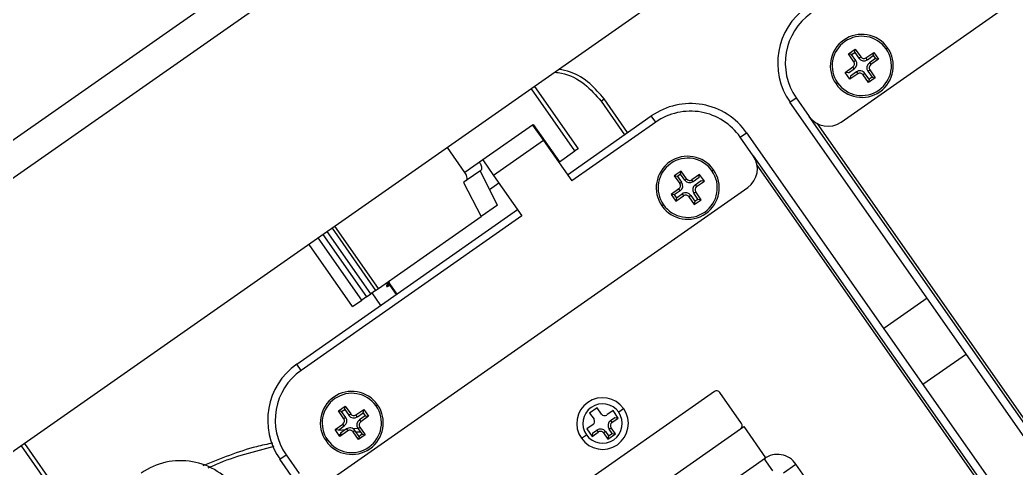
# Model space of a CAD drawing. Header units: millimetres. Extents: x 152904052 to 153933663, y 538271515 to 539240469.
# Drawn here: x 153340612.8 to 153340744, y 538938331.3 to 538938390.4 of the extents above; entities that cross this region are included whole.
import ezdxf

# ---------------------------------------------------------------- set-up
doc = ezdxf.new("R2010")
doc.units = ezdxf.units.MM
doc.layers.add('POWR', color=5, linetype='Continuous')

msp = doc.modelspace()

# ---------------------------------------------------------------- linework, layer by layer
at = {"layer": 'POWR', "color": 7}
for p, q in [((153341393.14, 538938921.54), (153339597.56, 538937664.26)), ((153341366, 538938897.53), (153340520.23, 538938305.31)), ((153340856.82, 538938504.98), (153340545.09, 538938286.71)), ((153340720.97, 538938376.9), (153340775.85, 538938415.33)), ((153340721.95, 538938385.88), (153340722.85, 538938386.51)), ((153340722.37, 538938385.81), (153340721.95, 538938385.88)), ((153340722.66, 538938384.86), (153340721.95, 538938385.88)), ((153340722.37, 538938385.81), (153340722.77, 538938386.09)), ((153340722.91, 538938385.03), (153340722.37, 538938385.81)), ((153340722.77, 538938386.09), (153340722.85, 538938386.51)), ((153340722.77, 538938386.09), (153340723.31, 538938385.31)), ((153340722.85, 538938386.51), (153340723.56, 538938385.49)), ((153340723.31, 538938385.31), (153340723.56, 538938385.49)), ((153340724.26, 538938385.37), (153340725.28, 538938386.08)), ((153340724.44, 538938385.11), (153340725.21, 538938385.66)), ((153340725.21, 538938385.66), (153340725.28, 538938386.08)), ((153340725.21, 538938385.66), (153340725.49, 538938385.26)), ((153340725.28, 538938386.08), (153340725.91, 538938385.18)), ((153340726.91, 538938386.55), (153340727.11, 538938386.69)), ((153340721.52, 538938383.44), (153340722.54, 538938384.16)), ((153340722.72, 538938383.91), (153340722.54, 538938384.16)), ((153340722.91, 538938385.03), (153340722.66, 538938384.86)), ((153340724.44, 538938385.11), (153340724.26, 538938385.37)), ((153340725.49, 538938385.26), (153340724.71, 538938384.72)), ((153340724.71, 538938384.72), (153340724.89, 538938384.47)), ((153340725.91, 538938385.18), (153340724.89, 538938384.47)), ((153340725.49, 538938385.26), (153340725.91, 538938385.18)), ((153340722.15, 538938382.54), (153340721.52, 538938383.44)), ((153340721.94, 538938383.37), (153340721.52, 538938383.44)), ((153340721.94, 538938383.37), (153340722.72, 538938383.91)), ((153340723.17, 538938383.26), (153340722.15, 538938382.54)), ((153340722.22, 538938382.97), (153340722.15, 538938382.54)), ((153340722.99, 538938383.51), (153340722.22, 538938382.97)), ((153340722.99, 538938383.51), (153340723.17, 538938383.26)), ((153340724.12, 538938383.31), (153340723.87, 538938383.14)), ((153340724.58, 538938382.11), (153340723.87, 538938383.14)), ((153340724.66, 538938382.54), (153340724.12, 538938383.31)), ((153340724.52, 538938383.59), (153340724.77, 538938383.77)), ((153340724.52, 538938383.59), (153340725.06, 538938382.82)), ((153340724.77, 538938383.77), (153340725.48, 538938382.74)), ((153340680.6, 538938381.59), (153340686.33, 538938373.4)), ((153340720.52, 538938382.08), (153340720.32, 538938381.93)), ((153340725.48, 538938382.74), (153340724.58, 538938382.11)), ((153340724.66, 538938382.54), (153340724.58, 538938382.11)), ((153340725.06, 538938382.82), (153340724.66, 538938382.54)), ((153340725.06, 538938382.82), (153340725.48, 538938382.74)), ((153340685.92, 538938373.11), (153340680.19, 538938381.3)), ((153340689.36, 538938379.66), (153340689.77, 538938379.95)), ((153340689.36, 538938379.66), (153340692.45, 538938375.24)), ((153340692.86, 538938375.53), (153340689.77, 538938379.95)), ((153340714.25, 538938379.52), (153340715.07, 538938380.09)), ((153340746.95, 538938332.83), (153340714.25, 538938379.52)), ((153340715.07, 538938380.09), (153340716.79, 538938377.64)), ((153340684.93, 538938369.97), (153340695.98, 538938377.71)), ((153340696.56, 538938376.9), (153340695.98, 538938377.71)), ((153340747.77, 538938333.4), (153340716.79, 538938377.64)), ((153340680.34, 538938376.52), (153340673.78, 538938371.94)), ((153340680.44, 538938376.59), (153340680.34, 538938376.52)), ((153340680.34, 538938376.52), (153340681.77, 538938374.48)), ((153340680.44, 538938376.59), (153340683.88, 538938371.68)), ((153340680.61, 538938376.35), (153340680.51, 538938376.28)), ((153340696.56, 538938376.9), (153340685.5, 538938369.15)), ((153340717.79, 538938376.74), (153340748.01, 538938333.57)), ((153340680.67, 538938376.26), (153340680.61, 538938376.14)), ((153340707.7, 538938374.93), (153340708.52, 538938375.5)), ((153340708.52, 538938375.5), (153340741.21, 538938328.81)), ((153340681.77, 538938374.48), (153340675.22, 538938369.89)), ((153340681.77, 538938374.48), (153340685.5, 538938369.15)), ((153340709.42, 538938372.47), (153340707.7, 538938374.93)), ((153340671.42, 538938370.28), (153340669.13, 538938373.56)), ((153340683.88, 538938371.68), (153340685.92, 538938373.11)), ((153340686.33, 538938373.4), (153340685.92, 538938373.11)), ((153340709.42, 538938372.47), (153340740.39, 538938328.24)), ((153340673.78, 538938371.94), (153340671.42, 538938370.28)), ((153340673.78, 538938371.94), (153340675.22, 538938369.89)), ((153340683.88, 538938371.68), (153340683.78, 538938371.61)), ((153340740.15, 538938328.07), (153340709.93, 538938371.23)), ((153340673.52, 538938370.53), (153340671.6, 538938369.19)), ((153340675.73, 538938365.97), (153340673.44, 538938370.47)), ((153340675.22, 538938369.89), (153340678.95, 538938364.56)), ((153340699.91, 538938370.45), (153340699.01, 538938369.82)), ((153340699.01, 538938369.82), (153340699.73, 538938368.8)), ((153340699.44, 538938369.75), (153340699.01, 538938369.82)), ((153340699.83, 538938370.03), (153340699.44, 538938369.75)), ((153340699.44, 538938369.75), (153340699.98, 538938368.97)), ((153340699.83, 538938370.03), (153340699.91, 538938370.45)), ((153340700.38, 538938369.25), (153340699.83, 538938370.03)), ((153340700.63, 538938369.43), (153340699.91, 538938370.45)), ((153340702.35, 538938370.02), (153340701.32, 538938369.31)), ((153340702.27, 538938369.6), (153340702.35, 538938370.02)), ((153340702.98, 538938369.12), (153340702.35, 538938370.02)), ((153340703.97, 538938370.49), (153340704.18, 538938370.63)), ((153340671.6, 538938369.19), (153340671.27, 538938368.95)), ((153340671.27, 538938368.95), (153340673.56, 538938364.45)), ((153340674.67, 538938368.04), (153340675.91, 538938368.91)), ((153340699.98, 538938368.97), (153340699.73, 538938368.8)), ((153340700.38, 538938369.25), (153340700.63, 538938369.43)), ((153340701.5, 538938369.05), (153340701.32, 538938369.31)), ((153340702.27, 538938369.6), (153340701.5, 538938369.05)), ((153340701.78, 538938368.66), (153340702.55, 538938369.2)), ((153340701.78, 538938368.66), (153340701.95, 538938368.4)), ((153340701.95, 538938368.4), (153340702.98, 538938369.12)), ((153340702.55, 538938369.2), (153340702.98, 538938369.12)), ((153340653.8, 538938329.87), (153340708.68, 538938368.3)), ((153340699.6, 538938368.1), (153340698.58, 538938367.38)), ((153340698.58, 538938367.38), (153340699.21, 538938366.48)), ((153340699.01, 538938367.31), (153340698.58, 538938367.38)), ((153340699.78, 538938367.85), (153340699.01, 538938367.31)), ((153340699.01, 538938367.31), (153340699.29, 538938366.91)), ((153340699.21, 538938366.48), (153340700.23, 538938367.2)), ((153340699.29, 538938366.91), (153340700.06, 538938367.45)), ((153340699.78, 538938367.85), (153340699.6, 538938368.1)), ((153340700.06, 538938367.45), (153340700.23, 538938367.2)), ((153340701.18, 538938367.25), (153340700.93, 538938367.08)), ((153340701.18, 538938367.25), (153340701.72, 538938366.48)), ((153340701.58, 538938367.53), (153340701.83, 538938367.71)), ((153340702.12, 538938366.76), (153340701.58, 538938367.53)), ((153340702.55, 538938366.68), (153340701.83, 538938367.71)), ((153340675.73, 538938365.97), (153340673.56, 538938364.45)), ((153340697.58, 538938366.02), (153340697.38, 538938365.87)), ((153340699.29, 538938366.91), (153340699.21, 538938366.48)), ((153340700.93, 538938367.08), (153340701.65, 538938366.05)), ((153340701.65, 538938366.05), (153340702.55, 538938366.68)), ((153340701.72, 538938366.48), (153340701.65, 538938366.05)), ((153340701.72, 538938366.48), (153340702.12, 538938366.76)), ((153340702.12, 538938366.76), (153340702.55, 538938366.68)), ((153340649.29, 538938345.02), (153340678.37, 538938365.38)), ((153340678.95, 538938364.56), (153340649.87, 538938344.2)), ((153340660.06, 538938355), (153340654.32, 538938363.19)), ((153340660.06, 538938355), (153340673.56, 538938364.45)), ((153340652.74, 538938362.08), (153340658.47, 538938353.89)), ((153340652.74, 538938362.08), (153340658.47, 538938353.89)), ((153340659.05, 538938354.29), (153340653.31, 538938362.48)), ((153340653.94, 538938362.92), (153340659.67, 538938354.73)), ((153340653.94, 538938362.92), (153340659.67, 538938354.73)), ((153340656.65, 538938352.61), (153340650.91, 538938360.8)), ((153340657.85, 538938353.45), (153340652.11, 538938361.64)), ((153340661.01, 538938355.67), (153340661.2, 538938355.66)), ((153340661.25, 538938355.84), (153340662.4, 538938354.2)), ((153340661.29, 538938355.26), (153340661.52, 538938355.45)), ((153340661.32, 538938355.88), (153340662.47, 538938354.25)), ((153340658.47, 538938353.89), (153340659.05, 538938354.29)), ((153340659.67, 538938354.73), (153340659.05, 538938354.29)), ((153340660.35, 538938352.76), (153340659.2, 538938354.4)), ((153340659.67, 538938354.73), (153340660.06, 538938355)), ((153340659.67, 538938354.73), (153340659.67, 538938354.73)), ((153340661.29, 538938355.26), (153340661.11, 538938355.18)), ((153340656.65, 538938352.61), (153340657.85, 538938353.45)), ((153340658.47, 538938353.89), (153340657.85, 538938353.45)), ((153340658.47, 538938353.89), (153340658.47, 538938353.89)), ((153340732.32, 538938353.72), (153340726.59, 538938349.7)), ((153340737.48, 538938346.34), (153340731.75, 538938342.33)), ((153340649.87, 538938344.2), (153340649.29, 538938345.02)), ((153340704.31, 538938341.42), (153340680.55, 538938324.79)), ((153340707.87, 538938337.21), (153340705, 538938341.3)), ((153340659.74, 538938339.52), (153340659.94, 538938339.66)), ((153340654.77, 538938338.85), (153340655.68, 538938339.48)), ((153340655.49, 538938337.82), (153340654.77, 538938338.85)), ((153340655.2, 538938338.77), (153340654.77, 538938338.85)), ((153340655.2, 538938338.77), (153340655.6, 538938339.05)), ((153340655.74, 538938338), (153340655.2, 538938338.77)), ((153340655.6, 538938339.05), (153340655.68, 538938339.48)), ((153340655.6, 538938339.05), (153340656.14, 538938338.28)), ((153340655.68, 538938339.48), (153340656.39, 538938338.46)), ((153340656.14, 538938338.28), (153340656.39, 538938338.46)), ((153340657.09, 538938338.33), (153340658.11, 538938339.05)), ((153340657.27, 538938338.08), (153340657.09, 538938338.33)), ((153340657.27, 538938338.08), (153340658.04, 538938338.62)), ((153340658.32, 538938338.22), (153340657.54, 538938337.68)), ((153340658.04, 538938338.62), (153340658.11, 538938339.05)), ((153340658.04, 538938338.62), (153340658.32, 538938338.22)), ((153340658.11, 538938339.05), (153340658.74, 538938338.15)), ((153340658.32, 538938338.22), (153340658.74, 538938338.15)), ((153340688.85, 538938339.27), (153340687.86, 538938338.58)), ((153340687.86, 538938338.58), (153340688.44, 538938337.76)), ((153340689.42, 538938338.45), (153340688.85, 538938339.27)), ((153340690.94, 538938338.9), (153340690.12, 538938338.33)), ((153340691.62, 538938337.92), (153340690.94, 538938338.9)), ((153340692.34, 538938339.15), (153340691.69, 538938338.69)), ((153340654.34, 538938336.41), (153340655.37, 538938337.13)), ((153340655.54, 538938336.88), (153340655.37, 538938337.13)), ((153340655.74, 538938338), (153340655.49, 538938337.82)), ((153340657.54, 538938337.68), (153340657.72, 538938337.43)), ((153340658.74, 538938338.15), (153340657.72, 538938337.43)), ((153340688.31, 538938337.06), (153340687.5, 538938336.49)), ((153340690.63, 538938337.59), (153340691.2, 538938337.99)), ((153340690.63, 538938337.59), (153340690.8, 538938337.34)), ((153340690.8, 538938337.34), (153340691.62, 538938337.92)), ((153340691.2, 538938337.99), (153340691.62, 538938337.92)), ((153340654.98, 538938335.51), (153340654.34, 538938336.41)), ((153340654.77, 538938336.34), (153340654.34, 538938336.41)), ((153340654.77, 538938336.34), (153340655.54, 538938336.88)), ((153340654.79, 538938335.77), (153340655.16, 538938335.84)), ((153340655.67, 538938336.37), (153340654.91, 538938336.29)), ((153340656, 538938336.23), (153340654.98, 538938335.51)), ((153340655.05, 538938335.94), (153340654.98, 538938335.51)), ((153340655.82, 538938336.48), (153340655.05, 538938335.94)), ((153340655.82, 538938336.48), (153340656, 538938336.23)), ((153340656.95, 538938336.28), (153340656.7, 538938336.1)), ((153340657.41, 538938335.08), (153340656.7, 538938336.1)), ((153340657.35, 538938336.55), (153340656.73, 538938336.49)), ((153340657.49, 538938335.51), (153340656.95, 538938336.28)), ((153340657.07, 538938336.1), (153340657.65, 538938336.12)), ((153340657.35, 538938336.56), (153340657.6, 538938336.74)), ((153340657.35, 538938336.56), (153340657.89, 538938335.79)), ((153340658.31, 538938335.71), (153340657.41, 538938335.08)), ((153340657.89, 538938335.79), (153340657.49, 538938335.51)), ((153340657.6, 538938336.74), (153340658.31, 538938335.71)), ((153340657.89, 538938335.79), (153340658.31, 538938335.71)), ((153340683.58, 538938319.59), (153340708.16, 538938336.8)), ((153340686.77, 538938335.25), (153340687.43, 538938335.71)), ((153340687.5, 538938336.49), (153340688.18, 538938335.51)), ((153340688.18, 538938335.51), (153340689, 538938336.08)), ((153340688.26, 538938335.93), (153340688.18, 538938335.51)), ((153340688.26, 538938335.93), (153340688.83, 538938336.33)), ((153340688.83, 538938336.33), (153340689, 538938336.08)), ((153340689.95, 538938336.13), (153340689.7, 538938335.96)), ((153340689.7, 538938335.96), (153340690.27, 538938335.14)), ((153340689.95, 538938336.13), (153340690.35, 538938335.57)), ((153340690.27, 538938335.14), (153340691.26, 538938335.83)), ((153340690.35, 538938335.57), (153340690.83, 538938335.9)), ((153340690.43, 538938336.47), (153340690.68, 538938336.65)), ((153340690.83, 538938335.9), (153340690.43, 538938336.47)), ((153340691.26, 538938335.83), (153340690.68, 538938336.65)), ((153340690.83, 538938335.9), (153340691.26, 538938335.83)), ((153340708.16, 538938336.8), (153340711.02, 538938332.7)), ((153340613.43, 538938334.56), (153340619.16, 538938326.37)), ((153340653.35, 538938335.04), (153340653.14, 538938334.9)), ((153340657.49, 538938335.51), (153340657.41, 538938335.08)), ((153340690.35, 538938335.57), (153340690.27, 538938335.14)), ((153340618.75, 538938326.08), (153340613.02, 538938334.27)), ((153340647.08, 538938332.49), (153340647.9, 538938333.06)), ((153340647.9, 538938333.06), (153340649.62, 538938330.6)), ((153340679.78, 538938285.79), (153340647.08, 538938332.49)), ((153340686.45, 538938315.49), (153340711.02, 538938332.7)), ((153340712.01, 538938330.95), (153340710.86, 538938332.59)), ((153340713.4, 538938330.7), (153340715.04, 538938331.85)), ((153340719.05, 538938326.11), (153340715.04, 538938331.85))]:
    msp.add_line(p, q, dxfattribs=at)
for centre, radius, start, end in [((153340721.63, 538938384.68), 9, 125, 215), ((153340721.63, 538938384.68), 8, 125, 215), ((153340723.71, 538938384.31), 4.15, 35, 215), ((153340723.71, 538938384.31), 3.9, 35, 215), ((153340723.71, 538938384.31), 4.15, 215, 35), ((153340723.71, 538938384.31), 3.9, 215, 35), ((153340723.97, 538938385.78), 0.5, 215, 305), ((153340722.25, 538938384.57), 0.5, 305, 35), ((153340722.25, 538938384.57), 0.807, 305, 35), ((153340723.97, 538938385.78), 0.807, 215, 305), ((153340725.18, 538938384.06), 0.807, 125, 215), ((153340725.18, 538938384.06), 0.5, 125, 215), ((153340723.46, 538938382.85), 0.807, 35, 125), ((153340723.46, 538938382.85), 0.5, 35, 125), ((153340701.15, 538938370.34), 9, 35, 125), ((153340701.15, 538938370.34), 8, 35, 125), ((153340719.25, 538938379.36), 3, 215, 305), ((153340700.78, 538938368.25), 4.15, 35, 215), ((153340706.96, 538938370.75), 3, 305, 35), ((153340700.78, 538938368.25), 3.9, 35, 215), ((153340700.78, 538938368.25), 4.15, 215, 35), ((153340700.78, 538938368.25), 3.9, 215, 35), ((153340699.32, 538938368.51), 0.5, 305, 35), ((153340699.32, 538938368.51), 0.807, 305, 35), ((153340701.04, 538938369.72), 0.807, 215, 305), ((153340701.04, 538938369.72), 0.5, 215, 305), ((153340702.24, 538938368), 0.807, 125, 215), ((153340702.24, 538938368), 0.5, 125, 215), ((153340700.52, 538938366.79), 0.807, 35, 125), ((153340700.52, 538938366.79), 0.5, 35, 125), ((153340654.46, 538938337.65), 9, 125, 215), ((153340654.46, 538938337.65), 8, 125, 215), ((153340656.54, 538938337.28), 4.15, 35, 215), ((153340656.54, 538938337.28), 3.9, 35, 215), ((153340704.59, 538938341.01), 0.5, 35, 125), ((153340656.54, 538938337.28), 4.15, 215, 35), ((153340689.56, 538938337.2), 3.4, 35, 215), ((153340689.56, 538938337.2), 2.6, 35, 215), ((153340656.54, 538938337.28), 3.9, 215, 35), ((153340656.8, 538938338.74), 0.807, 215, 305), ((153340656.8, 538938338.74), 0.5, 215, 305), ((153340689.56, 538938337.2), 3.4, 215, 35), ((153340689.56, 538938337.2), 2.6, 215, 35), ((153340689.83, 538938338.73), 0.5, 215, 305), ((153340655.08, 538938337.54), 0.5, 305, 35), ((153340655.08, 538938337.54), 0.807, 305, 35), ((153340658.01, 538938337.02), 0.807, 125, 215), ((153340658.01, 538938337.02), 0.5, 125, 215), ((153340688.03, 538938337.47), 0.5, 305, 35), ((153340691.09, 538938336.93), 0.807, 125, 215), ((153340691.09, 538938336.93), 0.5, 125, 215), ((153340707.46, 538938336.92), 0.5, 305, 35), ((153340656.29, 538938335.82), 0.807, 35, 125), ((153340656.29, 538938335.82), 0.5, 35, 125), ((153340689.29, 538938335.67), 0.807, 35, 125), ((153340689.29, 538938335.67), 0.5, 35, 125), ((153340712.58, 538938330.13), 3, 35, 125), ((153340633.98, 538938323.31), 9, 35, 125)]:
    msp.add_arc(centre, radius, start, end, dxfattribs=at)
for points, knots in [([(153340683.27, 538938383.46), (153340683.56, 538938383.44), (153340684.98, 538938383.31), (153340687.26, 538938382.08), (153340688.67, 538938380.44), (153340689.36, 538938379.66)], [0, 0, 0, 0, 0.11922, 0.576763, 1, 1, 1, 1]), ([(153340689.77, 538938379.95), (153340689.17, 538938380.65), (153340687.94, 538938382.12), (153340685.81, 538938383.46), (153340684.32, 538938383.74), (153340683.81, 538938383.84)], [0, 0, 0, 0, 0.379209, 0.787421, 1, 1, 1, 1]), ([(153340673.34, 538938371.62), (153340673.39, 538938371.54), (153340673.49, 538938371.38), (153340673.6, 538938371.12), (153340673.65, 538938370.87), (153340673.63, 538938370.65), (153340673.55, 538938370.57), (153340673.52, 538938370.53)], [0, 0, 0, 0, 0.174736, 0.363548, 0.559692, 0.78787, 1, 1, 1, 1]), ([(153340671.6, 538938369.19), (153340671.65, 538938369.24), (153340671.74, 538938369.35), (153340671.72, 538938369.67), (153340671.61, 538938370), (153340671.48, 538938370.19), (153340671.42, 538938370.28)], [0, 0, 0, 0, 0.273241, 0.566326, 0.792171, 1, 1, 1, 1]), ([(153340661.24, 538938355.6), (153340661.22, 538938355.53), (153340661.17, 538938355.39), (153340661.12, 538938355.26), (153340661.1, 538938355.19)], [0, 0, 0, 0, 0.499894, 1, 1, 1, 1]), ([(153340661.13, 538938355.21), (153340661.13, 538938355.22), (153340661.14, 538938355.25), (153340661.28, 538938355.38), (153340661.45, 538938355.52), (153340661.46, 538938355.53)], [0, 0, 0, 0, 0.347668, 0.949092, 1, 1, 1, 1]), ([(153340661.52, 538938355.81), (153340661.43, 538938355.77), (153340661.26, 538938355.67), (153340661.17, 538938355.65), (153340661.2, 538938355.68), (153340661.2, 538938355.7)], [0, 0, 0, 0, 0.402272, 0.802406, 1, 1, 1, 1]), ([(153340661.54, 538938355.43), (153340661.53, 538938355.42), (153340661.5, 538938355.4), (153340661.42, 538938355.34), (153340661.35, 538938355.29), (153340661.29, 538938355.26)], [0, 0, 0, 0, 0.063595, 0.275437, 1, 1, 1, 1]), ([(153340646.14, 538938334.63), (153340645.42, 538938334.48), (153340642.26, 538938333.8), (153340639.25, 538938332.58), (153340636.94, 538938331.63)], [0, 0, 0, 0, 0.227864, 1, 1, 1, 1]), ([(153340637.63, 538938331.35), (153340637.99, 538938331.52), (153340640.76, 538938332.81), (153340643.74, 538938333.55), (153340646.33, 538938334.2)], [0, 0, 0, 0, 0.129235, 1, 1, 1, 1])]:
    msp.add_open_spline(points, degree=3, knots=knots, dxfattribs=at)

doc.saveas('drawing.dxf')
